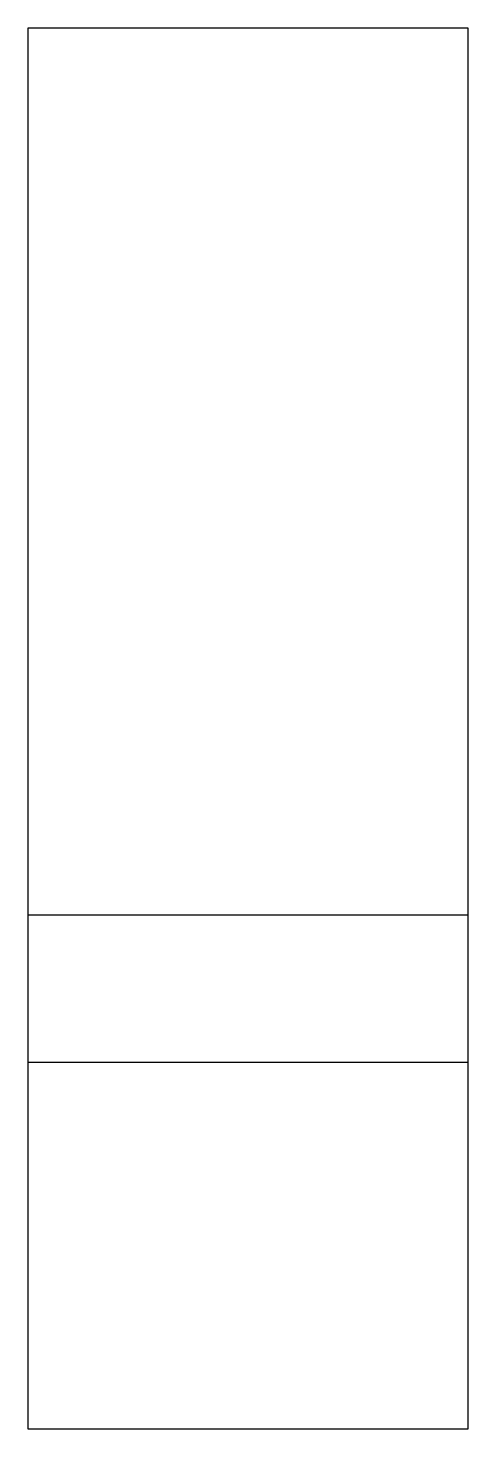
# Model space of a CAD drawing. Header units: millimetres. Extents: x -1.2 to 0, y -11.65 to -7.83.
import ezdxf

# ---------------------------------------------------------------- set-up
doc = ezdxf.new("R2010")
doc.units = ezdxf.units.MM
doc.layers.get('0').update_dxf_attribs({"linetype": 'CONTINUOUS'})

msp = doc.modelspace()

# ---------------------------------------------------------------- linework, layer by layer
for points in [[(0, -11.6492), (0, -7.8312), (-1.2, -7.8312), (-1.2, -11.6492)], [(-1.2, -10.6492), (0, -10.6492), (0, -10.2492), (-1.2, -10.2492)]]:
    msp.add_lwpolyline(points, close=True)

doc.saveas('drawing.dxf')
